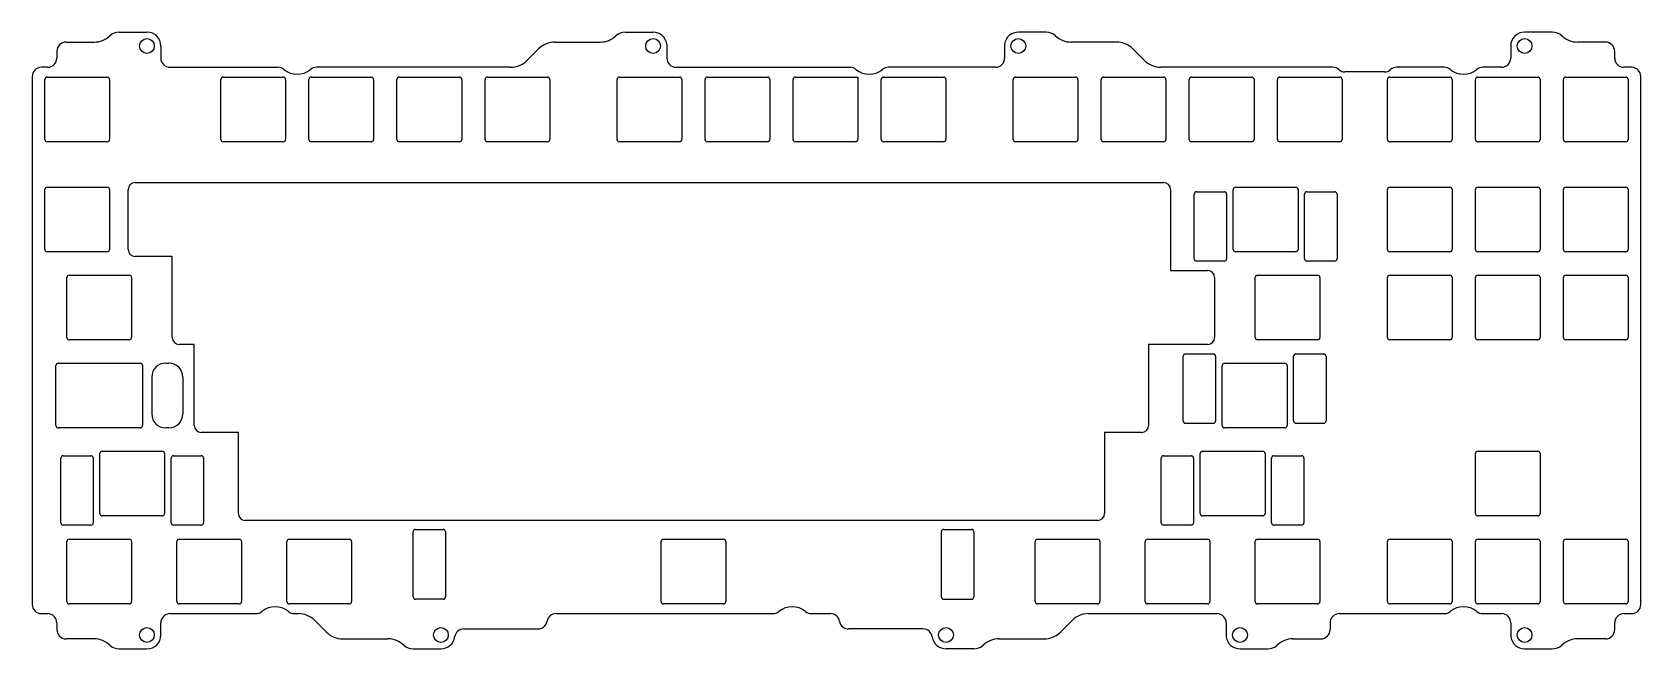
# Model space of a CAD drawing. Extents: x 0 to 348, y -126 to 7.
import ezdxf

# ---------------------------------------------------------------- set-up
doc = ezdxf.new("R2010")
doc.units = 0
doc.header["$MEASUREMENT"] = 0
doc.layers.get('0').update_dxf_attribs({"linetype": 'CONTINUOUS'})

# ---------------------------------------------------------------- blocks, each defined once
blk = doc.blocks.new('FACEFEAT')
at = {"color": 0}
for p, q in [((18.61, 7.21), (24.61, 7.21)), ((128.15, 7.21), (134.15, 7.21)), ((219.19, 7.21), (213.19, 7.21)), ((328.73, 7.21), (322.73, 7.21)), ((7.11, 5.06), (13.16, 5.06)), ((27.61, 4.21), (27.61, 1.6)), ((106.85, 1.07), (109.38, 3.6)), ((112.91, 5.06), (122.7, 5.06)), ((137.12, 4.63), (137.12, 1.6)), ((210.22, 4.63), (210.22, 1.6)), ((234.42, 5.06), (224.64, 5.06)), ((240.49, 1.07), (237.96, 3.6)), ((319.73, 4.21), (319.73, 1.6)), ((340.23, 5.06), (334.18, 5.06)), ((5.11, 3.06), (5.11, 1.6)), ((342.23, 1.6), (342.23, 3.06)), ((-0.23, -2.4), (-0.23, -116.66)), ((3.11, -0.4), (1.77, -0.4)), ((2.52, -16.02), (2.52, -3.02)), ((3.02, -2.52), (16.02, -2.52)), ((16.52, -3.02), (16.52, -16.02)), ((29.61, -0.4), (52.95, -0.4)), ((40.62, -16.02), (40.62, -3.02)), ((41.12, -2.52), (54.12, -2.52)), ((54.62, -3.02), (54.62, -16.02)), ((59.67, -16.02), (59.67, -3.02)), ((60.17, -2.52), (73.17, -2.52)), ((103.31, -0.4), (61.27, -0.4)), ((73.67, -3.02), (73.67, -16.02)), ((78.72, -16.02), (78.72, -3.02)), ((79.22, -2.52), (92.22, -2.52)), ((92.72, -3.02), (92.72, -16.02)), ((97.78, -16.02), (97.78, -3.02)), ((98.28, -2.52), (111.28, -2.52)), ((111.78, -3.02), (111.78, -16.02)), ((126.35, -16.02), (126.35, -3.02)), ((126.85, -2.52), (139.85, -2.52)), ((139.12, -0.4), (176.77, -0.4)), ((140.35, -3.02), (140.35, -16.02)), ((145.4, -16.02), (145.4, -3.02)), ((145.9, -2.52), (158.9, -2.52)), ((159.4, -3.02), (159.4, -16.02)), ((164.45, -16.02), (164.45, -3.02)), ((164.95, -2.52), (178.45, -2.52)), ((178.45, -2.52), (178.45, -16.02)), ((183.5, -16.02), (183.5, -3.02)), ((184, -2.52), (197, -2.52)), ((208.22, -0.4), (185.09, -0.4)), ((197.5, -3.02), (197.5, -16.02)), ((212.07, -16.02), (212.07, -3.02)), ((212.57, -2.52), (225.57, -2.52)), ((226.07, -3.02), (226.07, -16.02)), ((231.12, -16.02), (231.12, -3.02)), ((231.62, -2.52), (244.62, -2.52)), ((281.22, -0.4), (244.03, -0.4)), ((245.12, -3.02), (245.12, -16.02)), ((250.18, -16.02), (250.18, -3.02)), ((250.68, -2.52), (263.68, -2.52)), ((264.18, -3.02), (264.18, -16.02)), ((269.23, -16.02), (269.23, -3.02)), ((269.73, -2.52), (282.73, -2.52)), ((283.23, -3.02), (283.23, -16.02)), ((292.4, -1.4), (283.86, -1.4)), ((293.04, -16.02), (293.04, -3.02)), ((293.54, -2.52), (306.54, -2.52)), ((305.36, -0.4), (295.04, -0.4)), ((307.04, -3.02), (307.04, -16.02)), ((312.09, -16.02), (312.09, -3.02)), ((312.59, -2.52), (325.59, -2.52)), ((317.73, -0.4), (313.68, -0.4)), ((326.09, -3.02), (326.09, -16.02)), ((331.14, -16.02), (331.14, -3.02)), ((331.64, -2.52), (344.64, -2.52)), ((345.89, -0.4), (344.23, -0.4)), ((345.14, -3.02), (345.14, -16.02)), ((347.89, -116.66), (347.89, -2.4)), ((16.02, -16.52), (3.02, -16.52)), ((54.12, -16.52), (41.12, -16.52)), ((73.17, -16.52), (60.17, -16.52)), ((92.22, -16.52), (79.22, -16.52)), ((111.28, -16.52), (98.28, -16.52)), ((139.85, -16.52), (126.85, -16.52)), ((158.9, -16.52), (145.9, -16.52)), ((177.95, -16.52), (164.95, -16.52)), ((197, -16.52), (184, -16.52)), ((225.57, -16.52), (212.57, -16.52)), ((244.62, -16.52), (231.62, -16.52)), ((263.68, -16.52), (250.68, -16.52)), ((282.73, -16.52), (269.73, -16.52)), ((306.54, -16.52), (293.54, -16.52)), ((325.59, -16.52), (312.59, -16.52)), ((344.64, -16.52), (331.64, -16.52)), ((2.52, -39.84), (2.52, -26.84)), ((3.02, -26.34), (16.02, -26.34)), ((16.52, -26.84), (16.52, -39.84)), ((20.57, -39.84), (20.57, -26.84)), ((22.07, -25.34), (244.62, -25.34)), ((246.13, -26.84), (246.13, -44.39)), ((251.26, -41.84), (251.26, -27.84)), ((251.76, -27.34), (257.76, -27.34)), ((258.26, -27.84), (258.26, -41.84)), ((259.7, -39.84), (259.7, -26.84)), ((260.2, -26.34), (273.2, -26.34)), ((273.7, -26.84), (273.7, -39.84)), ((275.14, -41.84), (275.14, -27.84)), ((275.64, -27.34), (281.64, -27.34)), ((282.14, -27.84), (282.14, -41.84)), ((293.04, -39.84), (293.04, -26.84)), ((293.54, -26.34), (306.54, -26.34)), ((307.04, -26.84), (307.04, -39.84)), ((312.09, -39.84), (312.09, -26.84)), ((312.59, -26.34), (325.59, -26.34)), ((326.09, -26.84), (326.09, -39.84)), ((331.14, -39.84), (331.14, -26.84)), ((331.64, -26.34), (344.64, -26.34)), ((345.14, -26.84), (345.14, -39.84)), ((16.02, -40.34), (3.02, -40.34)), ((30.1, -41.34), (22.07, -41.34)), ((30.1, -58.89), (30.1, -41.34)), ((273.2, -40.34), (260.2, -40.34)), ((306.54, -40.34), (293.54, -40.34)), ((325.59, -40.34), (312.59, -40.34)), ((344.64, -40.34), (331.64, -40.34)), ((246.13, -44.39), (254.15, -44.39)), ((257.76, -42.34), (251.76, -42.34)), ((281.64, -42.34), (275.64, -42.34)), ((7.29, -58.89), (7.29, -45.89)), ((7.79, -45.39), (20.79, -45.39)), ((21.29, -45.89), (21.29, -58.89)), ((255.65, -45.89), (255.65, -58.89)), ((264.46, -58.89), (264.46, -45.89)), ((264.96, -45.39), (277.96, -45.39)), ((278.46, -45.89), (278.46, -58.89)), ((293.04, -58.89), (293.04, -45.89)), ((293.54, -45.39), (306.54, -45.39)), ((307.04, -45.89), (307.04, -58.89)), ((312.09, -58.89), (312.09, -45.89)), ((312.59, -45.39), (325.59, -45.39)), ((326.09, -45.89), (326.09, -58.89)), ((331.14, -58.89), (331.14, -45.89)), ((331.64, -45.39), (344.64, -45.39)), ((345.14, -45.89), (345.14, -58.89)), ((20.79, -59.39), (7.79, -59.39)), ((34.86, -60.39), (31.6, -60.39)), ((34.86, -77.94), (34.86, -60.39)), ((241.36, -60.39), (241.36, -77.94)), ((254.15, -60.39), (241.36, -60.39)), ((249.38, -62.44), (255.38, -62.44)), ((277.96, -59.39), (264.96, -59.39)), ((273.26, -62.44), (279.26, -62.44)), ((306.54, -59.39), (293.54, -59.39)), ((325.59, -59.39), (312.59, -59.39)), ((344.64, -59.39), (331.64, -59.39)), ((4.91, -77.94), (4.91, -64.94)), ((5.41, -64.44), (23.17, -64.44)), ((23.67, -64.94), (23.67, -77.94)), ((28.67, -64.44), (29.36, -64.44)), ((248.88, -76.94), (248.88, -62.94)), ((255.88, -62.94), (255.88, -76.94)), ((257.32, -77.94), (257.32, -64.94)), ((257.82, -64.44), (270.82, -64.44)), ((271.32, -64.94), (271.32, -77.94)), ((272.76, -76.94), (272.76, -62.94)), ((279.76, -62.94), (279.76, -76.94)), ((25.67, -67.44), (25.67, -75.44)), ((32.36, -67.44), (32.36, -75.44)), ((23.17, -78.44), (5.41, -78.44)), ((29.36, -78.44), (28.67, -78.44)), ((44.39, -79.44), (36.36, -79.44)), ((44.39, -96.99), (44.39, -79.44)), ((231.84, -79.44), (231.84, -96.99)), ((239.86, -79.44), (231.84, -79.44)), ((249.38, -77.44), (255.38, -77.44)), ((270.82, -78.44), (257.82, -78.44)), ((273.26, -77.44), (279.26, -77.44)), ((14.93, -83.49), (27.93, -83.49)), ((253.06, -83.49), (266.06, -83.49)), ((312.59, -83.49), (325.59, -83.49)), ((5.99, -98.99), (5.99, -84.99)), ((6.49, -84.49), (12.49, -84.49)), ((12.99, -84.99), (12.99, -98.99)), ((14.43, -96.99), (14.43, -83.99)), ((28.43, -83.99), (28.43, -96.99)), ((29.87, -98.99), (29.87, -84.99)), ((30.37, -84.49), (36.37, -84.49)), ((36.87, -84.99), (36.87, -98.99)), ((244.12, -98.99), (244.12, -84.99)), ((244.62, -84.49), (250.62, -84.49)), ((251.12, -84.99), (251.12, -98.99)), ((252.56, -96.99), (252.56, -83.99)), ((266.56, -83.99), (266.56, -96.99)), ((267.99, -98.99), (267.99, -84.99)), ((268.49, -84.49), (274.49, -84.49)), ((274.99, -84.99), (274.99, -98.99)), ((312.09, -96.99), (312.09, -83.99)), ((326.09, -83.99), (326.09, -96.99)), ((12.49, -99.49), (6.49, -99.49)), ((27.93, -97.49), (14.93, -97.49)), ((36.37, -99.49), (30.37, -99.49)), ((230.34, -98.49), (45.89, -98.49)), ((82.22, -115.04), (82.22, -100.91)), ((82.72, -100.41), (88.72, -100.41)), ((89.22, -100.91), (89.22, -115.04)), ((196.53, -115.04), (196.53, -100.91)), ((197.03, -100.41), (203.03, -100.41)), ((203.53, -100.91), (203.53, -115.04)), ((250.62, -99.49), (244.62, -99.49)), ((266.06, -97.49), (253.06, -97.49)), ((274.49, -99.49), (268.49, -99.49)), ((325.59, -97.49), (312.59, -97.49)), ((7.29, -116.04), (7.29, -103.04)), ((7.79, -102.54), (20.79, -102.54)), ((21.29, -103.04), (21.29, -116.04)), ((54.91, -116.04), (54.91, -103.04)), ((55.41, -102.54), (68.41, -102.54)), ((68.91, -103.04), (68.91, -116.04)), ((135.88, -116.04), (135.88, -103.04)), ((136.38, -102.54), (149.38, -102.54)), ((149.88, -103.04), (149.88, -116.04)), ((216.84, -116.04), (216.84, -103.04)), ((217.34, -102.54), (230.34, -102.54)), ((230.84, -103.04), (230.84, -116.04)), ((264.46, -116.04), (264.46, -103.04)), ((264.96, -102.54), (277.96, -102.54)), ((278.46, -103.04), (278.46, -116.04)), ((293.04, -116.04), (293.04, -103.04)), ((293.54, -102.54), (306.54, -102.54)), ((307.04, -103.04), (307.04, -116.04)), ((312.09, -116.04), (312.09, -103.04)), ((312.59, -102.54), (325.59, -102.54)), ((326.09, -103.04), (326.09, -116.04)), ((331.14, -116.04), (331.14, -103.04)), ((331.64, -102.54), (344.64, -102.54)), ((345.14, -103.04), (345.14, -116.04)), ((20.79, -116.54), (7.79, -116.54)), ((68.41, -116.54), (55.41, -116.54)), ((88.72, -115.54), (82.72, -115.54)), ((149.38, -116.54), (136.38, -116.54)), ((197.03, -115.54), (203.03, -115.54)), ((230.34, -116.54), (217.34, -116.54)), ((277.96, -116.54), (264.96, -116.54)), ((306.54, -116.54), (293.54, -116.54)), ((325.59, -116.54), (312.59, -116.54)), ((344.64, -116.54), (331.64, -116.54)), ((1.77, -118.66), (3.11, -118.66)), ((5.11, -120.66), (5.11, -122.12)), ((27.61, -123.27), (27.61, -120.66)), ((29.61, -118.66), (48.19, -118.66)), ((56.5, -118.66), (57.39, -118.66)), ((63.45, -122.66), (60.92, -120.13)), ((113.16, -118.66), (160.1, -118.66)), ((168.42, -118.66), (172.53, -118.66)), ((222.3, -122.66), (224.83, -120.13)), ((228.36, -118.66), (256.17, -118.66)), ((258.17, -120.66), (258.17, -123.69)), ((280.64, -120.66), (280.64, -122.12)), ((282.64, -118.66), (305.36, -118.66)), ((313.68, -118.66), (317.75, -118.66)), ((319.75, -120.66), (319.75, -123.69)), ((342.23, -122.12), (342.23, -120.66)), ((344.23, -118.66), (345.89, -118.66)), ((13.16, -124.12), (7.11, -124.12)), ((66.99, -124.12), (76.77, -124.12)), ((93.18, -121.97), (109.22, -121.97)), ((192.57, -121.97), (176.46, -121.97)), ((208.98, -124.12), (218.76, -124.12)), ((272.59, -124.12), (278.64, -124.12)), ((340.23, -124.12), (334.18, -124.12)), ((18.61, -126.27), (24.61, -126.27)), ((82.22, -126.27), (88.22, -126.27)), ((203.53, -126.27), (197.53, -126.27)), ((261.14, -126.27), (267.14, -126.27)), ((322.73, -126.27), (328.73, -126.27))]:
    blk.add_line(p, q, dxfattribs=at)
for centre in [(24.61, 4.21), (134.15, 4.21), (213.19, 4.21), (322.73, 4.21), (24.61, -123.27), (88.22, -123.27), (197.53, -123.27), (261.14, -123.27), (322.73, -123.27)]:
    blk.add_circle(centre, 1.6, dxfattribs=at)
for centre, radius, start, end in [((18.61, 4.21), 3, 90, 132.9959), ((24.61, 4.21), 3, 0, 90), ((128.15, 4.21), 3, 90, 132.9959), ((134.15, 4.21), 3, 7.9948, 90), ((213.19, 4.21), 3, 90, 172.0052), ((219.19, 4.21), 3, 47.0041, 90), ((322.73, 4.21), 3, 90, 180), ((328.73, 4.21), 3, 47.0041, 90), ((7.11, 3.06), 2, 90, 180), ((13.16, 10.06), 5, 270, 312.9959), ((112.91, 0.06), 5, 90, 135), ((122.7, 10.06), 5, 270, 312.9959), ((224.64, 10.06), 5, 227.0041, 270), ((234.42, 0.06), 5, 45, 90), ((334.18, 10.06), 5, 227.0041, 270), ((340.23, 3.06), 2, 0, 90), ((3.11, 1.6), 2, 270, 0), ((29.61, 1.6), 2, 180, 270), ((103.31, 4.6), 5, 270, 315), ((139.12, 1.6), 2, 180, 270), ((208.22, 1.6), 2, 270, 0), ((244.03, 4.6), 5, 225, 270), ((317.73, 1.6), 2, 270, 0), ((344.23, 1.6), 2, 180, 270), ((1.77, -2.4), 2, 90, 180), ((3.02, -3.02), 0.5, 90, 180), ((16.02, -3.02), 0.5, 0, 90), ((41.12, -3.02), 0.5, 90, 180), ((52.95, -2.4), 2, 50.2203, 90), ((54.12, -3.02), 0.5, 0, 90), ((57.11, 2.6), 4.5, 230.2203, 309.7797), ((60.17, -3.02), 0.5, 90, 180), ((61.27, -2.4), 2, 90, 129.7797), ((73.17, -3.02), 0.5, 0, 90), ((79.22, -3.02), 0.5, 90, 180), ((92.22, -3.02), 0.5, 0, 90), ((98.28, -3.02), 0.5, 90, 180), ((111.28, -3.02), 0.5, 0, 90), ((126.85, -3.02), 0.5, 90, 180), ((139.85, -3.02), 0.5, 0, 90), ((145.9, -3.02), 0.5, 90, 180), ((158.9, -3.02), 0.5, 0, 90), ((164.95, -3.02), 0.5, 90, 180), ((176.77, -2.4), 2, 50.2203, 90), ((180.93, 2.6), 4.5, 230.2203, 309.7797), ((184, -3.02), 0.5, 90, 180), ((185.09, -2.4), 2, 90, 129.7797), ((197, -3.02), 0.5, 0, 90), ((212.57, -3.02), 0.5, 90, 180), ((225.57, -3.02), 0.5, 0, 90), ((231.62, -3.02), 0.5, 90, 180), ((244.62, -3.02), 0.5, 0, 90), ((250.68, -3.02), 0.5, 90, 180), ((263.68, -3.02), 0.5, 0, 90), ((269.73, -3.02), 0.5, 90, 180), ((281.22, -2.4), 2, 48.5904, 90), ((283.86, 0.6), 2, 228.5904, 270), ((282.73, -3.02), 0.5, 0, 90), ((292.4, 0.6), 2, 270, 311.4096), ((293.54, -3.02), 0.5, 90, 180), ((295.04, -2.4), 2, 90, 131.4096), ((305.36, -2.4), 2, 50.2203, 90), ((306.54, -3.02), 0.5, 0, 90), ((309.52, 2.6), 4.5, 230.2203, 309.7797), ((312.59, -3.02), 0.5, 90, 180), ((313.68, -2.4), 2, 90, 129.7797), ((325.59, -3.02), 0.5, 0, 90), ((331.64, -3.02), 0.5, 90, 180), ((344.64, -3.02), 0.5, 0, 90), ((345.89, -2.4), 2, 0, 90), ((3.02, -16.02), 0.5, 180, 270), ((16.02, -16.02), 0.5, 270, 0), ((41.12, -16.02), 0.5, 180, 270), ((54.12, -16.02), 0.5, 270, 0), ((60.17, -16.02), 0.5, 180, 270), ((73.17, -16.02), 0.5, 270, 0), ((79.22, -16.02), 0.5, 180, 270), ((92.22, -16.02), 0.5, 270, 0), ((98.28, -16.02), 0.5, 180, 270), ((111.28, -16.02), 0.5, 270, 0), ((126.85, -16.02), 0.5, 180, 270), ((139.85, -16.02), 0.5, 270, 0), ((145.9, -16.02), 0.5, 180, 270), ((158.9, -16.02), 0.5, 270, 0), ((164.95, -16.02), 0.5, 180, 270), ((177.95, -16.02), 0.5, 270, 0), ((184, -16.02), 0.5, 180, 270), ((197, -16.02), 0.5, 270, 0), ((212.57, -16.02), 0.5, 180, 270), ((225.57, -16.02), 0.5, 270, 0), ((231.62, -16.02), 0.5, 180, 270), ((244.62, -16.02), 0.5, 270, 0), ((250.68, -16.02), 0.5, 180, 270), ((263.68, -16.02), 0.5, 270, 0), ((269.73, -16.02), 0.5, 180, 270), ((282.73, -16.02), 0.5, 270, 0), ((293.54, -16.02), 0.5, 180, 270), ((306.54, -16.02), 0.5, 270, 0), ((312.59, -16.02), 0.5, 180, 270), ((325.59, -16.02), 0.5, 270, 0), ((331.64, -16.02), 0.5, 180, 270), ((344.64, -16.02), 0.5, 270, 0), ((3.02, -26.84), 0.5, 90, 180), ((16.02, -26.84), 0.5, 0, 90), ((22.07, -26.84), 1.5, 90, 180), ((244.62, -26.84), 1.5, 0, 90), ((251.76, -27.84), 0.5, 90, 180), ((257.76, -27.84), 0.5, 0, 90), ((260.2, -26.84), 0.5, 90, 180), ((273.2, -26.84), 0.5, 0, 90), ((275.64, -27.84), 0.5, 90, 180), ((281.64, -27.84), 0.5, 0, 90), ((293.54, -26.84), 0.5, 90, 180), ((306.54, -26.84), 0.5, 0, 90), ((312.59, -26.84), 0.5, 90, 180), ((325.59, -26.84), 0.5, 0, 90), ((331.64, -26.84), 0.5, 90, 180), ((344.64, -26.84), 0.5, 0, 90), ((3.02, -39.84), 0.5, 180, 270), ((16.02, -39.84), 0.5, 270, 0), ((22.07, -39.84), 1.5, 180, 270), ((260.2, -39.84), 0.5, 180, 270), ((273.2, -39.84), 0.5, 270, 0), ((293.54, -39.84), 0.5, 180, 270), ((306.54, -39.84), 0.5, 270, 0), ((312.59, -39.84), 0.5, 180, 270), ((325.59, -39.84), 0.5, 270, 0), ((331.64, -39.84), 0.5, 180, 270), ((344.64, -39.84), 0.5, 270, 0), ((251.76, -41.84), 0.5, 180, 270), ((254.15, -45.89), 1.5, 0, 90), ((257.76, -41.84), 0.5, 270, 0), ((275.64, -41.84), 0.5, 180, 270), ((281.64, -41.84), 0.5, 270, 0), ((7.79, -45.89), 0.5, 90, 180), ((20.79, -45.89), 0.5, 0, 90), ((264.96, -45.89), 0.5, 90, 180), ((277.96, -45.89), 0.5, 0, 90), ((293.54, -45.89), 0.5, 90, 180), ((306.54, -45.89), 0.5, 0, 90), ((312.59, -45.89), 0.5, 90, 180), ((325.59, -45.89), 0.5, 0, 90), ((331.64, -45.89), 0.5, 90, 180), ((344.64, -45.89), 0.5, 0, 90), ((7.79, -58.89), 0.5, 180, 270), ((20.79, -58.89), 0.5, 270, 0), ((31.6, -58.89), 1.5, 180, 270), ((254.15, -58.89), 1.5, 270, 0), ((264.96, -58.89), 0.5, 180, 270), ((277.96, -58.89), 0.5, 270, 0), ((293.54, -58.89), 0.5, 180, 270), ((306.54, -58.89), 0.5, 270, 0), ((312.59, -58.89), 0.5, 180, 270), ((325.59, -58.89), 0.5, 270, 0), ((331.64, -58.89), 0.5, 180, 270), ((344.64, -58.89), 0.5, 270, 0), ((249.38, -62.94), 0.5, 90, 180), ((255.38, -62.94), 0.5, 0, 90), ((273.26, -62.94), 0.5, 90, 180), ((279.26, -62.94), 0.5, 0, 90), ((5.41, -64.94), 0.5, 90, 180), ((23.17, -64.94), 0.5, 0, 90), ((28.67, -67.44), 3, 90, 180), ((29.36, -67.44), 3, 0, 90), ((257.82, -64.94), 0.5, 90, 180), ((270.82, -64.94), 0.5, 0, 90), ((28.67, -75.44), 3, 180, 270), ((29.36, -75.44), 3, 270, 0), ((5.41, -77.94), 0.5, 180, 270), ((23.17, -77.94), 0.5, 270, 0), ((36.36, -77.94), 1.5, 180, 270), ((239.86, -77.94), 1.5, 270, 0), ((249.38, -76.94), 0.5, 180, 270), ((255.38, -76.94), 0.5, 270, 0), ((257.82, -77.94), 0.5, 180, 270), ((270.82, -77.94), 0.5, 270, 0), ((273.26, -76.94), 0.5, 180, 270), ((279.26, -76.94), 0.5, 270, 0), ((14.93, -83.99), 0.5, 90, 180), ((27.93, -83.99), 0.5, 0, 90), ((253.06, -83.99), 0.5, 90, 180), ((266.06, -83.99), 0.5, 0, 90), ((312.59, -83.99), 0.5, 90, 180), ((325.59, -83.99), 0.5, 0, 90), ((6.49, -84.99), 0.5, 90, 180), ((12.49, -84.99), 0.5, 0, 90), ((30.37, -84.99), 0.5, 90, 180), ((36.37, -84.99), 0.5, 0, 90), ((244.62, -84.99), 0.5, 90, 180), ((250.62, -84.99), 0.5, 0, 90), ((268.49, -84.99), 0.5, 90, 180), ((274.49, -84.99), 0.5, 0, 90), ((14.93, -96.99), 0.5, 180, 270), ((27.93, -96.99), 0.5, 270, 0), ((45.89, -96.99), 1.5, 180, 270), ((230.34, -96.99), 1.5, 270, 0), ((253.06, -96.99), 0.5, 180, 270), ((266.06, -96.99), 0.5, 270, 0), ((312.59, -96.99), 0.5, 180, 270), ((325.59, -96.99), 0.5, 270, 0), ((6.49, -98.99), 0.5, 180, 270), ((12.49, -98.99), 0.5, 270, 0), ((30.37, -98.99), 0.5, 180, 270), ((36.37, -98.99), 0.5, 270, 0), ((82.72, -100.91), 0.5, 90, 180), ((88.72, -100.91), 0.5, 0, 90), ((197.03, -100.91), 0.5, 90, 180), ((203.03, -100.91), 0.5, 0, 90), ((244.62, -98.99), 0.5, 180, 270), ((250.62, -98.99), 0.5, 270, 0), ((268.49, -98.99), 0.5, 180, 270), ((274.49, -98.99), 0.5, 270, 0), ((7.79, -103.04), 0.5, 90, 180), ((20.79, -103.04), 0.5, 0, 90), ((55.41, -103.04), 0.5, 90, 180), ((68.41, -103.04), 0.5, 0, 90), ((136.38, -103.04), 0.5, 90, 180), ((149.38, -103.04), 0.5, 0, 90), ((217.34, -103.04), 0.5, 90, 180), ((230.34, -103.04), 0.5, 0, 90), ((264.96, -103.04), 0.5, 90, 180), ((277.96, -103.04), 0.5, 0, 90), ((293.54, -103.04), 0.5, 90, 180), ((306.54, -103.04), 0.5, 0, 90), ((312.59, -103.04), 0.5, 90, 180), ((325.59, -103.04), 0.5, 0, 90), ((331.64, -103.04), 0.5, 90, 180), ((344.64, -103.04), 0.5, 0, 90), ((1.77, -116.66), 2, 180, 270), ((7.79, -116.04), 0.5, 180, 270), ((20.79, -116.04), 0.5, 270, 0), ((48.19, -116.66), 2, 270, 309.7797), ((52.34, -121.66), 4.5, 50.2203, 129.7797), ((55.41, -116.04), 0.5, 180, 270), ((56.5, -116.66), 2, 230.2203, 270), ((68.41, -116.04), 0.5, 270, 0), ((82.72, -115.04), 0.5, 180, 270), ((88.72, -115.04), 0.5, 270, 0), ((136.38, -116.04), 0.5, 180, 270), ((149.38, -116.04), 0.5, 270, 0), ((160.1, -116.66), 2, 270, 309.7797), ((164.26, -121.66), 4.5, 50.2203, 129.7797), ((168.42, -116.66), 2, 230.2203, 270), ((197.03, -115.04), 0.5, 180, 270), ((203.03, -115.04), 0.5, 270, 0), ((217.34, -116.04), 0.5, 180, 270), ((230.34, -116.04), 0.5, 270, 0), ((264.96, -116.04), 0.5, 180, 270), ((277.96, -116.04), 0.5, 270, 0), ((293.54, -116.04), 0.5, 180, 270), ((305.36, -116.66), 2, 270, 309.7797), ((306.54, -116.04), 0.5, 270, 0), ((309.52, -121.66), 4.5, 50.2203, 129.7797), ((312.59, -116.04), 0.5, 180, 270), ((313.68, -116.66), 2, 230.2203, 270), ((325.59, -116.04), 0.5, 270, 0), ((331.64, -116.04), 0.5, 180, 270), ((344.64, -116.04), 0.5, 270, 0), ((345.89, -116.66), 2, 270, 0), ((3.11, -120.66), 2, 0, 90), ((29.61, -120.66), 2, 90, 180), ((57.39, -123.66), 5, 45, 90), ((109.22, -119.97), 2, 270, 349.988), ((113.16, -120.66), 2, 90, 169.988), ((172.53, -120.66), 2, 10.012, 90), ((176.46, -119.97), 2, 190.012, 270), ((228.36, -123.66), 5, 90, 135), ((256.17, -120.66), 2, 0, 90), ((282.64, -120.66), 2, 90, 180), ((317.75, -120.66), 2, 0, 90), ((344.23, -120.66), 2, 90, 180), ((7.11, -122.12), 2, 180, 270), ((13.16, -129.12), 5, 47.0041, 90), ((24.61, -123.27), 3, 270, 0), ((66.99, -119.12), 5, 225, 270), ((76.77, -129.12), 5, 47.0041, 90), ((88.22, -123.27), 3, 270, 352.0052), ((93.18, -123.97), 2, 90, 172.0052), ((192.57, -123.97), 2, 7.9948, 90), ((197.53, -123.27), 3, 187.9948, 270), ((208.98, -129.12), 5, 90, 132.9959), ((218.76, -119.12), 5, 270, 315), ((261.14, -123.27), 3, 187.9948, 270), ((272.59, -129.12), 5, 90, 132.9959), ((278.64, -122.12), 2, 270, 0), ((322.73, -123.27), 3, 187.9948, 270), ((334.18, -129.12), 5, 90, 132.9959), ((340.23, -122.12), 2, 270, 0), ((18.61, -123.27), 3, 227.0041, 270), ((82.22, -123.27), 3, 227.0041, 270), ((203.53, -123.27), 3, 270, 312.9959), ((267.14, -123.27), 3, 270, 312.9959), ((328.73, -123.27), 3, 270, 312.9959)]:
    blk.add_arc(centre, radius, start, end, dxfattribs=at)

msp = doc.modelspace()

# ---------------------------------------------------------------- linework, layer by layer
for p, q in [((31.1, -116.0375), (31.1, -103.0375)), ((31.6, -102.5375), (44.6, -102.5375)), ((45.1, -103.0375), (45.1, -116.0375)), ((240.65, -116.0375), (240.65, -103.0375)), ((241.15, -102.5375), (254.15, -102.5375)), ((254.65, -103.0375), (254.65, -116.0375)), ((44.6, -116.5375), (31.6, -116.5375)), ((254.15, -116.5375), (241.15, -116.5375))]:
    msp.add_line(p, q)
for centre, start, end in [((31.6, -103.0375), 90, 180), ((44.6, -103.0375), 0, 90), ((241.15, -103.0375), 90, 180), ((254.15, -103.0375), 0, 90), ((31.6, -116.0375), 180, 270), ((44.6, -116.0375), 270, 0), ((241.15, -116.0375), 180, 270), ((254.15, -116.0375), 270, 0)]:
    msp.add_arc(centre, 0.5, start, end)

# ---------------------------------------------------------------- block references
at = {"color": 0}
msp.add_blockref('FACEFEAT', (0, 0), dxfattribs=at)

doc.saveas('drawing.dxf')
